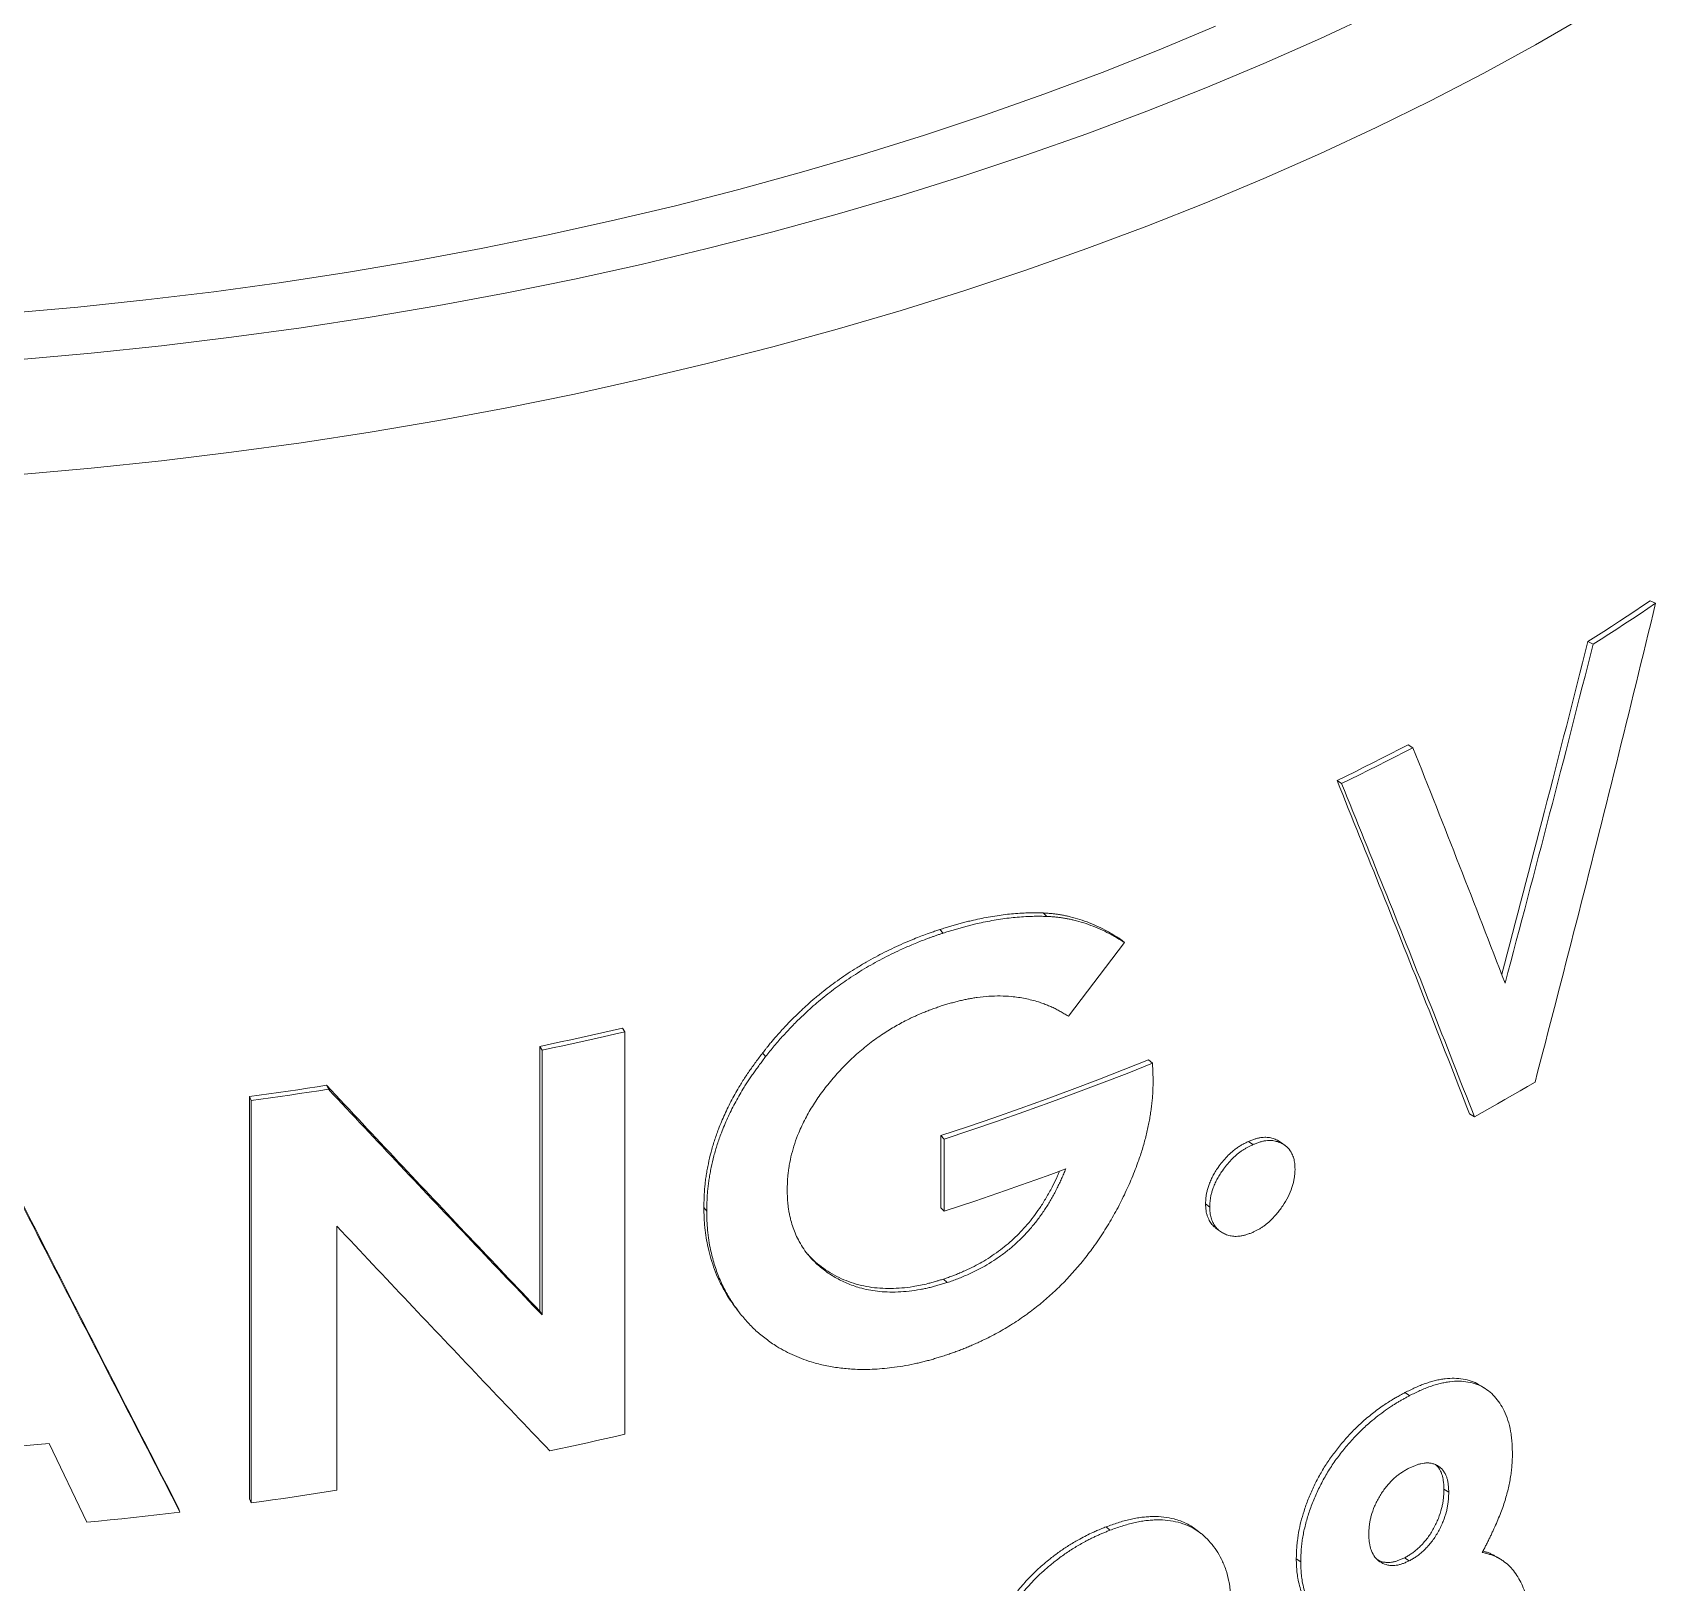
# Model space of a CAD drawing. Header units: millimetres. Extents: x 26816 to 90584, y 11074 to 56542.
# Drawn here: x 41935 to 42857, y 48011 to 48892 of the extents above; entities that cross this region are included whole.
import ezdxf

# ---------------------------------------------------------------- set-up
doc = ezdxf.new("R2010")
doc.units = ezdxf.units.MM
doc.layers.add('MAU_CAM', color=30, linetype='Continuous')
doc.layers.add('MAU_XANH_LUC', color=102, linetype='Continuous')

msp = doc.modelspace()

# ---------------------------------------------------------------- linework, layer by layer
at = {"layer": 'MAU_CAM', "linetype": 'Continuous', "lineweight": 0, "flags": 128}
for points in [[(41928.32, 48706.22), (41968.47, 48709.83), (42008.45, 48714.05), (42048.22, 48718.88), (42087.76, 48724.3), (42127.03, 48730.33), (42166.02, 48736.94), (42204.69, 48744.15), (42243.02, 48751.94), (42280.99, 48760.31), (42318.56, 48769.25), (42355.71, 48778.76), (42392.41, 48788.83), (42428.64, 48799.46), (42464.38, 48810.63), (42499.59, 48822.34), (42534.26, 48834.57), (42568.37, 48847.33), (42601.87, 48860.61), (42634.77, 48874.38), (42667.02, 48888.66), (42698.61, 48903.41)], [(41928.32, 48640.9), (41968.47, 48644.51), (42008.45, 48648.73), (42048.22, 48653.55), (42087.76, 48658.98), (42127.03, 48665), (42166.02, 48671.62), (42204.69, 48678.83), (42243.02, 48686.62), (42280.99, 48694.99), (42318.56, 48703.93), (42355.71, 48713.44), (42392.41, 48723.51), (42428.64, 48734.13), (42464.38, 48745.3), (42499.59, 48757.01), (42534.26, 48769.25), (42568.37, 48782.01), (42601.87, 48795.28), (42634.77, 48809.06), (42667.02, 48823.33), (42698.61, 48838.09), (42729.52, 48853.32), (42759.73, 48869.01), (42789.21, 48885.16), (42817.94, 48901.75)], [(41921.84, 48732.51), (41960.8, 48736.02), (41999.58, 48740.11), (42038.17, 48744.79), (42076.53, 48750.05), (42114.64, 48755.9), (42152.47, 48762.32), (42189.99, 48769.31), (42227.18, 48776.87), (42264.01, 48784.99), (42300.46, 48793.67), (42336.51, 48802.89), (42372.12, 48812.67), (42407.27, 48822.97), (42441.95, 48833.81), (42476.11, 48845.17), (42509.75, 48857.05), (42542.84, 48869.43), (42575.35, 48882.3), (42607.26, 48895.67)]]:
    msp.add_lwpolyline(points, dxfattribs=at)
at = {"layer": 'MAU_XANH_LUC', "linetype": 'Continuous', "lineweight": 0}
for p, q in [((42857.37, 48567.69), (42854.32, 48569.19)), ((42821.91, 48544.45), (42818.95, 48546.01)), ((42719.52, 48485.65), (42716.84, 48487.36)), ((42678.95, 48465.23), (42676.38, 48467)), ((42511.47, 48389.77), (42509.34, 48391.72)), ((42452.66, 48380.3), (42450.69, 48382.31)), ((42555.53, 48374.97), (42523.71, 48333.12)), ((42555.53, 48374.97), (42553.29, 48376.88)), ((42271.77, 48324.13), (42270.28, 48326.27)), ((42271.77, 48324.13), (42271.77, 48095.5)), ((42223.34, 48165.45), (42223.34, 48315.91)), ((42224.71, 48313.74), (42223.34, 48315.91)), ((42224.71, 48163.28), (42224.71, 48313.74)), ((42351.71, 48310.13), (42350.01, 48312.22)), ((42571.56, 48306.32), (42569.27, 48308.21)), ((42571.56, 48306.32), (42571.89, 48296.69)), ((42103.29, 48291.56), (42102.25, 48293.79)), ((42058.38, 48058.72), (42058.38, 48287.35)), ((42059.31, 48285.11), (42058.38, 48287.35)), ((42059.31, 48056.48), (42059.31, 48285.11)), ((42754.48, 48275.84), (42751.7, 48277.51)), ((42451.23, 48224.2), (42451.23, 48265.24)), ((42453.2, 48263.23), (42451.23, 48265.24)), ((42453.2, 48222.19), (42453.2, 48263.23)), ((42628.48, 48260.06), (42626.04, 48261.89)), ((42604.05, 48224.6), (42601.67, 48226.46)), ((42318.2, 48222.26), (42316.58, 48224.37)), ((42453.2, 48222.19), (42451.23, 48224.2)), ((42108.12, 48213.68), (42108.12, 48063.69)), ((42454.77, 48181.67), (42452.79, 48183.68)), ((42224.71, 48163.28), (42223.34, 48165.45)), ((42717.65, 48117.46), (42714.97, 48119.18)), ((41966.05, 48045.44), (41944.52, 48090.28)), ((42737.15, 48064.26), (42739.89, 48062.57)), ((42018.92, 48051.26), (42018.1, 48053.52)), ((42059.31, 48056.48), (42058.38, 48058.72)), ((42547.33, 48040.93), (42545.11, 48042.85)), ((42655.74, 48022.91), (42653.23, 48024.7)), ((42714.77, 48025.27), (42717.44, 48023.55))]:
    msp.add_line(p, q, dxfattribs=at)
at = {"layer": 'MAU_XANH_LUC', "linetype": 'Continuous', "lineweight": 0, "flags": 128}
for points in [[(42854.32, 48569.19), (42849.98, 48566.25), (42845.61, 48563.32), (42841.23, 48560.41), (42836.82, 48557.51), (42832.38, 48554.61), (42827.93, 48551.73), (42823.45, 48548.87), (42818.95, 48546.01)], [(42857.37, 48567.69), (42853.02, 48564.75), (42848.64, 48561.81), (42844.24, 48558.89), (42839.82, 48555.98), (42835.37, 48553.08), (42830.91, 48550.19), (42826.42, 48547.32), (42821.91, 48544.45)], [(42716.84, 48487.36), (42711.85, 48484.77), (42706.85, 48482.19), (42701.82, 48479.63), (42696.77, 48477.08), (42691.7, 48474.54), (42686.61, 48472.01), (42681.51, 48469.5), (42676.38, 48467)], [(42719.52, 48485.65), (42714.52, 48483.05), (42709.5, 48480.47), (42704.46, 48477.9), (42699.4, 48475.34), (42694.32, 48472.79), (42689.21, 48470.26), (42684.09, 48467.74), (42678.95, 48465.23)], [(42270.28, 48326.27), (42264.44, 48324.93), (42258.6, 48323.6), (42252.75, 48322.28), (42246.88, 48320.98), (42241.01, 48319.69), (42235.13, 48318.41), (42229.24, 48317.15), (42223.34, 48315.91)], [(42271.77, 48324.13), (42265.92, 48322.78), (42260.06, 48321.45), (42254.19, 48320.13), (42248.31, 48318.82), (42242.43, 48317.53), (42236.53, 48316.25), (42230.62, 48314.99), (42224.71, 48313.74)], [(42569.27, 48308.21), (42554.9, 48302.5), (42540.42, 48296.88), (42525.82, 48291.36), (42511.12, 48285.93), (42496.3, 48280.61), (42481.38, 48275.39), (42466.36, 48270.26), (42451.23, 48265.24)], [(42571.56, 48306.32), (42557.15, 48300.59), (42542.63, 48294.95), (42528, 48289.42), (42513.25, 48283.98), (42498.4, 48278.64), (42483.44, 48273.4), (42468.37, 48268.27), (42453.2, 48263.23)], [(42102.25, 48293.79), (42096.78, 48292.95), (42091.31, 48292.11), (42085.84, 48291.29), (42080.36, 48290.48), (42074.87, 48289.68), (42069.38, 48288.89), (42063.88, 48288.12), (42058.38, 48287.35)], [(42103.29, 48291.56), (42097.81, 48290.71), (42092.33, 48289.88), (42086.84, 48289.05), (42081.34, 48288.24), (42075.84, 48287.44), (42070.34, 48286.65), (42064.83, 48285.87), (42059.31, 48285.11)], [(42788.89, 48295.6), (42784.65, 48293.1), (42780.39, 48290.6), (42776.11, 48288.12), (42771.82, 48285.64), (42767.51, 48283.18), (42763.18, 48280.72), (42758.84, 48278.28), (42754.48, 48275.84)], [(42646.79, 48259.68), (42645.53, 48260.59), (42644.28, 48261.5)], [(42522.2, 48246.23), (42513.7, 48243.11), (42505.16, 48240.02), (42496.59, 48236.96), (42487.98, 48233.94), (42479.34, 48230.96), (42470.66, 48228), (42461.95, 48225.08), (42453.2, 48222.19)], [(42607.33, 48212.86), (42608.51, 48211.94), (42609.69, 48211.02)], [(42335.73, 48166), (42336.52, 48165.01), (42337.31, 48164.01)], [(42759.85, 48121.95), (42758.43, 48122.8), (42757.01, 48123.64)], [(41944.52, 48090.28), (41929.41, 48088.96), (41914.27, 48087.72), (41899.11, 48086.57), (41883.93, 48085.5), (41868.73, 48084.53), (41853.52, 48083.65), (41838.29, 48082.85), (41823.05, 48082.15)], [(42271.77, 48095.5), (42266.46, 48094.27), (42261.15, 48093.06), (42255.82, 48091.86), (42250.49, 48090.67), (42245.15, 48089.49), (42239.81, 48088.33), (42234.45, 48087.17), (42229.09, 48086.03)], [(42108.12, 48063.69), (42102.04, 48062.74), (42095.96, 48061.8), (42089.87, 48060.87), (42083.77, 48059.96), (42077.66, 48059.07), (42071.55, 48058.19), (42065.43, 48057.33), (42059.31, 48056.48)], [(42018.92, 48051.26), (42012.33, 48050.47), (42005.74, 48049.7), (41999.14, 48048.95), (41992.53, 48048.21), (41985.92, 48047.49), (41979.3, 48046.79), (41972.68, 48046.1), (41966.05, 48045.44)], [(42599.09, 48039.14), (42597.89, 48040.09), (42596.68, 48041.05)], [(42768.81, 48024.76), (42767.38, 48025.6), (42765.95, 48026.44)]]:
    msp.add_lwpolyline(points, dxfattribs=at)
at = {"layer": 'MAU_XANH_LUC', "linetype": 'Continuous', "lineweight": 0}
for points in [[(42857.37, 48567.69), (42849.99, 48537.34), (42835.22, 48476.64), (42812.39, 48385.94), (42796.72, 48325.71), (42788.89, 48295.6)], [(42771.88, 48351.9), (42780.37, 48383.91), (42797.36, 48447.92), (42813.73, 48512.27), (42821.91, 48544.45)], [(42719.52, 48485.65), (42728.4, 48463.27), (42746.15, 48418.5), (42763.3, 48374.1), (42771.88, 48351.9)], [(42751.7, 48277.51), (42743.54, 48298.43), (42727.21, 48340.28), (42702.09, 48403.44), (42684.95, 48445.82), (42676.38, 48467)], [(42754.48, 48275.84), (42746.29, 48296.76), (42729.92, 48338.58), (42704.74, 48401.71), (42687.55, 48444.06), (42678.95, 48465.23)], [(42102.25, 48293.79), (42115.84, 48279.27), (42143.03, 48250.22), (42183.42, 48207.45), (42210.03, 48179.45), (42223.34, 48165.45)], [(42103.29, 48291.56), (42116.92, 48277.05), (42144.19, 48248.01), (42184.68, 48205.25), (42211.36, 48177.27), (42224.71, 48163.28)], [(41906.65, 48271.19), (41919.1, 48246.79), (41943.98, 48197.98), (41981.15, 48125.43), (42005.78, 48077.49), (42018.1, 48053.52)], [(41907.18, 48268.9), (41919.65, 48244.5), (41944.61, 48195.7), (41981.87, 48123.16), (42006.57, 48075.22), (42018.92, 48051.26)], [(42229.09, 48086.03), (42215.8, 48099.95), (42189.21, 48127.8), (42148.87, 48170.34), (42121.71, 48199.24), (42108.12, 48213.68)]]:
    msp.add_open_spline(points, degree=3, dxfattribs=at)
for points, knots in [([(42769.94, 48356.9), (42778.12, 48387.77), (42794.76, 48450.64), (42810.8, 48513.84), (42818.95, 48546.01)], [0, 0, 0, 0, 0.491107, 1, 1, 1, 1]), ([(42450.69, 48382.31), (42451.69, 48382.62), (42453.54, 48383.2), (42456.26, 48384.04), (42458.86, 48384.81), (42461.52, 48385.56), (42464.25, 48386.29), (42467.03, 48386.98), (42470.47, 48387.81), (42474.61, 48388.71), (42479.49, 48389.61), (42484.33, 48390.37), (42489.11, 48390.99), (42493.86, 48391.41), (42497.66, 48391.64), (42500.46, 48391.75), (42502.19, 48391.79), (42503.95, 48391.8), (42505.64, 48391.79), (42507.46, 48391.76), (42508.65, 48391.74), (42509.34, 48391.72)], [0, 0, 0, 0, 0.049026, 0.091302, 0.133957, 0.177626, 0.222943, 0.269799, 0.315546, 0.394844, 0.476923, 0.562129, 0.641037, 0.722743, 0.808932, 0.840772, 0.871252, 0.901473, 0.935246, 0.962518, 1, 1, 1, 1]), ([(42509.34, 48391.72), (42510.11, 48391.68), (42511.65, 48391.59), (42513.9, 48391.43), (42516.04, 48391.2), (42518.17, 48390.89), (42520.35, 48390.51), (42522.57, 48390.07), (42525.93, 48389.32), (42530.34, 48388.1), (42535.71, 48386.14), (42540.89, 48383.9), (42544.66, 48382), (42547.11, 48380.64), (42548.35, 48379.92), (42549.59, 48379.18), (42550.76, 48378.46), (42552, 48377.69), (42552.81, 48377.18), (42553.29, 48376.88)], [0, 0, 0, 0, 0.045648, 0.091038, 0.133293, 0.175271, 0.221364, 0.26949, 0.314936, 0.436071, 0.558403, 0.683749, 0.80587, 0.838223, 0.870859, 0.901463, 0.935243, 0.962516, 1, 1, 1, 1]), ([(42452.66, 48380.3), (42453.59, 48380.59), (42455.45, 48381.18), (42458.17, 48382.02), (42460.85, 48382.81), (42463.52, 48383.56), (42466.26, 48384.29), (42469.04, 48384.99), (42472.5, 48385.82), (42476.64, 48386.72), (42481.54, 48387.63), (42486.4, 48388.4), (42491.22, 48389.02), (42495.93, 48389.44), (42499.7, 48389.67), (42502.49, 48389.78), (42504.27, 48389.83), (42506.06, 48389.84), (42507.86, 48389.83), (42509.68, 48389.8), (42510.87, 48389.78), (42511.47, 48389.77)], [0, 0, 0, 0, 0.045655, 0.091318, 0.133976, 0.177653, 0.222974, 0.269834, 0.315589, 0.39489, 0.476974, 0.562185, 0.641783, 0.723661, 0.806682, 0.839255, 0.871097, 0.901503, 0.935261, 0.96763, 1, 1, 1, 1]), ([(42511.47, 48389.77), (42512.24, 48389.73), (42513.77, 48389.64), (42516.03, 48389.48), (42518.23, 48389.25), (42520.41, 48388.93), (42522.59, 48388.55), (42524.74, 48388.12), (42528.08, 48387.39), (42532.5, 48386.17), (42537.91, 48384.21), (42543.11, 48381.98), (42546.89, 48380.08), (42549.34, 48378.72), (42550.58, 48378), (42551.83, 48377.26), (42553, 48376.55), (42554.24, 48375.78), (42555.06, 48375.27), (42555.53, 48374.97)], [0, 0, 0, 0, 0.045675, 0.089887, 0.133888, 0.178353, 0.223577, 0.269283, 0.313737, 0.436205, 0.558534, 0.683862, 0.805951, 0.838293, 0.870913, 0.901513, 0.935272, 0.962541, 1, 1, 1, 1]), ([(42350.01, 48312.22), (42350.53, 48312.88), (42351.4, 48313.97), (42352.57, 48315.44), (42353.49, 48316.59), (42354.35, 48317.63), (42355.17, 48318.62), (42355.98, 48319.58), (42357.32, 48321.15), (42359.26, 48323.35), (42362.4, 48326.8), (42366.26, 48330.86), (42370.77, 48335.26), (42375.23, 48339.4), (42379.75, 48343.32), (42384.32, 48347.07), (42388.96, 48350.69), (42393.7, 48354.11), (42398.54, 48357.42), (42403.62, 48360.65), (42408.79, 48363.73), (42414.03, 48366.69), (42419.35, 48369.44), (42424.7, 48372.04), (42430.27, 48374.57), (42435.31, 48376.68), (42439.76, 48378.46), (42442.64, 48379.54), (42444.58, 48380.24), (42445.77, 48380.65), (42447.08, 48381.1), (42448.73, 48381.66), (42449.96, 48382.07), (42450.69, 48382.31)], [0, 0, 0, 0, 0.020161, 0.033346, 0.044868, 0.055537, 0.06567, 0.075458, 0.085548, 0.1147, 0.145243, 0.196126, 0.247045, 0.293786, 0.339277, 0.387687, 0.432872, 0.477944, 0.525566, 0.571807, 0.621228, 0.669419, 0.716634, 0.766642, 0.814879, 0.867221, 0.902864, 0.934784, 0.944902, 0.955398, 0.966896, 0.980196, 1, 1, 1, 1]), ([(42351.71, 48310.13), (42352.53, 48311.16), (42354.15, 48313.2), (42356.63, 48316.25), (42359.19, 48319.24), (42361.85, 48322.22), (42364.54, 48325.14), (42367.27, 48327.99), (42370.05, 48330.78), (42374.5, 48335.06), (42380.8, 48340.71), (42389.07, 48347.43), (42398.05, 48353.9), (42407.65, 48360.01), (42417.81, 48365.76), (42425.84, 48369.67), (42431.53, 48372.23), (42434.95, 48373.7), (42438.39, 48375.11), (42441.34, 48376.29), (42443.7, 48377.19), (42445.46, 48377.84), (42447.24, 48378.47), (42449.03, 48379.09), (42450.86, 48379.7), (42452.06, 48380.1), (42452.66, 48380.3)], [0, 0, 0, 0, 0.031226, 0.062452, 0.093681, 0.124913, 0.157122, 0.187381, 0.218073, 0.249859, 0.332449, 0.416655, 0.499803, 0.593122, 0.686498, 0.779902, 0.810693, 0.840032, 0.872081, 0.90332, 0.919572, 0.935496, 0.950704, 0.967602, 0.983801, 1, 1, 1, 1]), ([(42451.44, 48338.87), (42450.53, 48338.55), (42448.72, 48337.91), (42446.04, 48336.95), (42443.39, 48335.96), (42440.75, 48334.91), (42438.1, 48333.77), (42435.43, 48332.56), (42431.23, 48330.53), (42425.54, 48327.49), (42418.15, 48322.95), (42410.72, 48317.63), (42403.33, 48311.52), (42396.41, 48304.89), (42389.98, 48297.85), (42384.06, 48290.48), (42378.77, 48282.8), (42374.17, 48274.88), (42370.67, 48267.48), (42368.16, 48260.71), (42366.4, 48254.59), (42365.37, 48249.81), (42364.82, 48246.41), (42364.54, 48244.41), (42364.33, 48242.42), (42364.18, 48240.44), (42364.08, 48238.45), (42364, 48236.47), (42363.97, 48235.15), (42363.95, 48234.49)], [0, 0, 0, 0, 0.020381, 0.040764, 0.06035, 0.080012, 0.100013, 0.120139, 0.140245, 0.195415, 0.250332, 0.312875, 0.375406, 0.437923, 0.500427, 0.562917, 0.625387, 0.687841, 0.750274, 0.796685, 0.843129, 0.89062, 0.906497, 0.922028, 0.937226, 0.952895, 0.968593, 0.984293, 1, 1, 1, 1]), ([(42523.71, 48333.12), (42522.94, 48333.58), (42521.42, 48334.49), (42519.12, 48335.82), (42516.8, 48337.08), (42514.4, 48338.25), (42511.91, 48339.32), (42509.35, 48340.29), (42505.2, 48341.69), (42499.29, 48343.22), (42492.01, 48344.29), (42485.07, 48344.64), (42478.6, 48344.46), (42473.33, 48343.92), (42469.4, 48343.33), (42466.86, 48342.88), (42464.31, 48342.36), (42461.76, 48341.77), (42459.2, 48341.11), (42456.62, 48340.39), (42454.03, 48339.64), (42452.3, 48339.12), (42451.44, 48338.87)], [0, 0, 0, 0, 0.040673, 0.080461, 0.120124, 0.159735, 0.199852, 0.239784, 0.280244, 0.390032, 0.499795, 0.58312, 0.666538, 0.749842, 0.781453, 0.812819, 0.843964, 0.874916, 0.906186, 0.937457, 0.968729, 1, 1, 1, 1]), ([(42316.58, 48224.37), (42316.61, 48225.4), (42316.66, 48227.45), (42316.76, 48230.55), (42316.92, 48233.59), (42317.17, 48236.6), (42317.51, 48239.62), (42317.95, 48242.75), (42318.5, 48245.95), (42319.35, 48250.3), (42320.62, 48255.74), (42322.55, 48262.32), (42325.08, 48269.49), (42328.35, 48277.27), (42332.43, 48285.56), (42336.04, 48291.94), (42338.82, 48296.43), (42340.55, 48299.11), (42342.32, 48301.71), (42344.17, 48304.34), (42346.08, 48306.96), (42348.06, 48309.62), (42349.36, 48311.35), (42350.01, 48312.22)], [0, 0, 0, 0, 0.035369, 0.070741, 0.106521, 0.139334, 0.17346, 0.208595, 0.244766, 0.280906, 0.354033, 0.426452, 0.500013, 0.593027, 0.687002, 0.780327, 0.811872, 0.843184, 0.874285, 0.903959, 0.937097, 0.968548, 1, 1, 1, 1]), ([(42318.2, 48222.26), (42318.22, 48223.29), (42318.27, 48225.33), (42318.38, 48228.39), (42318.54, 48231.44), (42318.78, 48234.51), (42319.14, 48237.59), (42319.58, 48240.71), (42320.13, 48243.87), (42320.97, 48248.19), (42322.24, 48253.63), (42324.18, 48260.21), (42326.72, 48267.39), (42330, 48275.17), (42334.09, 48283.46), (42337.64, 48289.72), (42340.28, 48293.99), (42341.8, 48296.34), (42343.35, 48298.66), (42344.94, 48300.96), (42346.58, 48303.24), (42348.25, 48305.51), (42349.96, 48307.81), (42351.12, 48309.34), (42351.71, 48310.13)], [0, 0, 0, 0, 0.035355, 0.070356, 0.105307, 0.139687, 0.174705, 0.209524, 0.244789, 0.280797, 0.353902, 0.426305, 0.499853, 0.592867, 0.686854, 0.780204, 0.807831, 0.835278, 0.862559, 0.889542, 0.916953, 0.94432, 0.971377, 1, 1, 1, 1]), ([(42571.89, 48296.69), (42571.87, 48295.63), (42571.83, 48293.52), (42571.74, 48290.35), (42571.54, 48287.16), (42571.24, 48283.93), (42570.84, 48280.66), (42570.36, 48277.36), (42569.79, 48274.05), (42568.89, 48269.48), (42567.55, 48263.69), (42565.57, 48256.62), (42562.86, 48248.69), (42559.39, 48239.91), (42555.05, 48230.32), (42550.09, 48220.87), (42544.63, 48211.56), (42538.89, 48203), (42533.03, 48195.22), (42527.16, 48188.2), (42520.93, 48181.51), (42514.36, 48175.15), (42507.46, 48169.22), (42500.01, 48163.5), (42492.01, 48158.07), (42483.51, 48153.04), (42476.86, 48149.66), (42472.19, 48147.49), (42469.55, 48146.31), (42466.94, 48145.19), (42464.37, 48144.14), (42461.79, 48143.14), (42459.21, 48142.19), (42456.57, 48141.27), (42454.8, 48140.66), (42453.89, 48140.35)], [0, 0, 0, 0, 0.017663, 0.035098, 0.05239, 0.069782, 0.087278, 0.104822, 0.12234, 0.13976, 0.176666, 0.213067, 0.249723, 0.29972, 0.349565, 0.399557, 0.449642, 0.499576, 0.541482, 0.582921, 0.624599, 0.666225, 0.70792, 0.749686, 0.796325, 0.843081, 0.889453, 0.903494, 0.917763, 0.931415, 0.945009, 0.958453, 0.97214, 0.985678, 1, 1, 1, 1]), ([(42626.04, 48261.89), (42626.68, 48262.14), (42627.97, 48262.64), (42629.86, 48263.3), (42631.72, 48263.82), (42633.53, 48264.15), (42635.68, 48264.31), (42638.11, 48264.12), (42640.69, 48263.43), (42642.77, 48262.55), (42643.85, 48261.74), (42644.24, 48261.45)], [0, 0, 0, 0, 0.092733, 0.185462, 0.273792, 0.365029, 0.456065, 0.605075, 0.759822, 0.911926, 1, 1, 1, 1]), ([(42601.67, 48226.46), (42601.71, 48227.14), (42601.77, 48228.49), (42601.94, 48230.5), (42602.26, 48232.54), (42602.77, 48234.62), (42603.5, 48236.95), (42604.47, 48239.46), (42605.7, 48242.06), (42607.16, 48244.62), (42608.99, 48247.4), (42611.22, 48250.36), (42613.86, 48253.36), (42616.33, 48255.71), (42618.52, 48257.47), (42620.34, 48258.76), (42622.21, 48259.91), (42624.11, 48260.92), (42625.4, 48261.57), (42626.04, 48261.89)], [0, 0, 0, 0, 0.0508508, 0.1017064, 0.1489389, 0.1982985, 0.25004, 0.3137749, 0.3750335, 0.4357694, 0.5000319, 0.5838649, 0.66772, 0.7499593, 0.7999011, 0.8499329, 0.8982806, 0.9491217, 1, 1, 1, 1]), ([(42604.05, 48224.6), (42604.08, 48225.28), (42604.14, 48226.61), (42604.31, 48228.62), (42604.63, 48230.66), (42605.15, 48232.76), (42605.88, 48235.1), (42606.85, 48237.6), (42608.08, 48240.21), (42609.54, 48242.77), (42611.38, 48245.55), (42613.62, 48248.52), (42616.27, 48251.51), (42618.65, 48253.78), (42620.63, 48255.39), (42622.17, 48256.51), (42623.73, 48257.53), (42625.29, 48258.43), (42626.88, 48259.26), (42627.94, 48259.79), (42628.48, 48260.06)], [0, 0, 0, 0, 0.050786, 0.10013, 0.148746, 0.19805, 0.249733, 0.313418, 0.374632, 0.435352, 0.4996, 0.583452, 0.667346, 0.749644, 0.791286, 0.833066, 0.874801, 0.916056, 0.95748, 1, 1, 1, 1]), ([(42628.48, 48260.06), (42629.13, 48260.31), (42630.4, 48260.8), (42632.29, 48261.47), (42634.16, 48261.99), (42635.99, 48262.33), (42638.15, 48262.5), (42640.58, 48262.3), (42643.18, 48261.63), (42645.95, 48260.37), (42648.68, 48258.31), (42650.44, 48255.75), (42651.36, 48253.63), (42651.81, 48252.27), (42652.14, 48250.84), (42652.34, 48249.33), (42652.46, 48247.76), (42652.51, 48246.69), (42652.53, 48246.15)], [0, 0, 0, 0, 0.05093, 0.10042, 0.150355, 0.200446, 0.250415, 0.332207, 0.41711, 0.500534, 0.625401, 0.750174, 0.792056, 0.833723, 0.875092, 0.91625, 0.957579, 1, 1, 1, 1]), ([(42452.79, 48183.68), (42453.48, 48183.91), (42454.63, 48184.3), (42456.18, 48184.84), (42457.41, 48185.28), (42458.55, 48185.7), (42459.65, 48186.13), (42461.3, 48186.8), (42463.55, 48187.77), (42467.1, 48189.39), (42471.17, 48191.4), (42475.88, 48193.99), (42480.49, 48196.95), (42485.1, 48200.21), (42489.49, 48203.71), (42493.61, 48207.45), (42497.55, 48211.43), (42501.29, 48215.73), (42504.82, 48220.22), (42508.3, 48225.18), (42511.66, 48230.69), (42514.81, 48236.49), (42516.84, 48240.72), (42517.93, 48243.17), (42518.32, 48244.07), (42518.58, 48244.68), (42518.7, 48244.98)], [0, 0, 0, 0, 0.025006, 0.041389, 0.055869, 0.069331, 0.082508, 0.095673, 0.12916, 0.164394, 0.225297, 0.278502, 0.339596, 0.401159, 0.458463, 0.5167, 0.575564, 0.633672, 0.695054, 0.754743, 0.824856, 0.901154, 0.967453, 0.978173, 0.989358, 1, 1, 1, 1]), ([(42454.77, 48181.67), (42455.81, 48182.02), (42457.87, 48182.72), (42460.95, 48183.84), (42464.02, 48185.09), (42467.08, 48186.46), (42470.18, 48187.92), (42473.22, 48189.44), (42476.97, 48191.47), (42481.35, 48194.17), (42486.38, 48197.64), (42491.25, 48201.44), (42495.86, 48205.62), (42500.22, 48210.07), (42504.27, 48214.82), (42508.04, 48219.74), (42510.88, 48223.97), (42512.99, 48227.45), (42514.51, 48230.09), (42515.98, 48232.76), (42517.36, 48235.44), (42518.67, 48238.12), (42519.91, 48240.81), (42521.07, 48243.52), (42521.82, 48245.32), (42522.2, 48246.23)], [0, 0, 0, 0, 0.036177, 0.071352, 0.106886, 0.142964, 0.178813, 0.215969, 0.250246, 0.312781, 0.375316, 0.437834, 0.500338, 0.562829, 0.625309, 0.687777, 0.750229, 0.780455, 0.812684, 0.844045, 0.875131, 0.906444, 0.937568, 0.968784, 1, 1, 1, 1]), ([(42652.53, 48246.15), (42652.5, 48245.47), (42652.44, 48244.13), (42652.28, 48242.11), (42651.96, 48240.06), (42651.47, 48237.94), (42650.48, 48234.71), (42648.68, 48230.38), (42645.62, 48225.22), (42642, 48220.38), (42638.76, 48217.04), (42636.3, 48214.96), (42634.78, 48213.81), (42633.23, 48212.77), (42631.67, 48211.86), (42630.09, 48211.03), (42629.02, 48210.5), (42628.48, 48210.23)], [0, 0, 0, 0, 0.050812, 0.100181, 0.149024, 0.19845, 0.249862, 0.374669, 0.499566, 0.624539, 0.749517, 0.791325, 0.833127, 0.874738, 0.916011, 0.957456, 1, 1, 1, 1]), ([(42363.95, 48234.49), (42363.97, 48233.62), (42364.02, 48231.9), (42364.12, 48229.34), (42364.29, 48226.84), (42364.57, 48224.36), (42364.96, 48221.92), (42365.45, 48219.47), (42366.18, 48216.41), (42367.25, 48212.83), (42368.85, 48208.79), (42370.86, 48204.76), (42373.26, 48200.75), (42376.19, 48196.89), (42380.05, 48192.79), (42384.99, 48188.56), (42391.14, 48184.53), (42397.79, 48181.15), (42404.22, 48178.94), (42410.06, 48177.49), (42415.3, 48176.69), (42420.92, 48176.29), (42426.9, 48176.26), (42433.21, 48176.74), (42438.31, 48177.49), (42442.15, 48178.24), (42444.64, 48178.8), (42447.13, 48179.43), (42449.64, 48180.13), (42452.2, 48180.89), (42453.91, 48181.41), (42454.77, 48181.67)], [0, 0, 0, 0, 0.020326, 0.040209, 0.060028, 0.079701, 0.099726, 0.119727, 0.140463, 0.176943, 0.212305, 0.249719, 0.291502, 0.332277, 0.374626, 0.437093, 0.49958, 0.562077, 0.62459, 0.666406, 0.707286, 0.749685, 0.796681, 0.842763, 0.890096, 0.908541, 0.926751, 0.944281, 0.962778, 0.981388, 1, 1, 1, 1]), ([(42607.36, 48212.9), (42607.12, 48213.07), (42606.18, 48213.7), (42604.83, 48215.27), (42603.6, 48217.29), (42602.78, 48219.22), (42602.26, 48220.88), (42601.94, 48222.64), (42601.77, 48224.51), (42601.71, 48225.81), (42601.67, 48226.46)], [0, 0, 0, 0, 0.06263, 0.244055, 0.435148, 0.552616, 0.663932, 0.770189, 0.885072, 1, 1, 1, 1]), ([(42335.76, 48166.04), (42335.19, 48166.75), (42333.44, 48168.91), (42330.82, 48172.8), (42327.78, 48177.85), (42325.02, 48183.25), (42322.58, 48189.11), (42320.58, 48195.21), (42318.98, 48201.27), (42317.85, 48207.13), (42317.25, 48211.75), (42316.94, 48215.41), (42316.82, 48217.48), (42316.75, 48219.03), (42316.71, 48220.03), (42316.67, 48221.17), (42316.63, 48222.63), (42316.6, 48223.72), (42316.58, 48224.37)], [0, 0, 0, 0, 0.045435, 0.138167, 0.232373, 0.336494, 0.436091, 0.541873, 0.645932, 0.73503, 0.823561, 0.862938, 0.904423, 0.918576, 0.933719, 0.950161, 0.970461, 1, 1, 1, 1]), ([(42453.89, 48140.35), (42452.94, 48140.05), (42451.11, 48139.47), (42448.38, 48138.64), (42445.73, 48137.86), (42443.04, 48137.12), (42440.36, 48136.44), (42436.42, 48135.53), (42431.27, 48134.49), (42423.23, 48133.23), (42413.63, 48132.31), (42403.46, 48132.22), (42394.46, 48133), (42386.52, 48134.25), (42379.5, 48135.97), (42373.35, 48137.96), (42368.02, 48140.11), (42362.9, 48142.59), (42357.44, 48145.65), (42351.87, 48149.57), (42346.12, 48154.23), (42341.01, 48159.51), (42336.29, 48165.14), (42332.09, 48171.19), (42328.24, 48177.85), (42324.84, 48185.16), (42322.13, 48193.18), (42320.27, 48200.55), (42319.14, 48207.18), (42318.67, 48211.63), (42318.46, 48214.8), (42318.37, 48216.63), (42318.3, 48218.42), (42318.25, 48220.3), (42318.22, 48221.56), (42318.2, 48222.26)], [0, 0, 0, 0, 0.0138, 0.026554, 0.039507, 0.052306, 0.065377, 0.078357, 0.109393, 0.140144, 0.195439, 0.250305, 0.291973, 0.333866, 0.375399, 0.406665, 0.437927, 0.469186, 0.500439, 0.542002, 0.583707, 0.625398, 0.667027, 0.7086, 0.750303, 0.796918, 0.843529, 0.890197, 0.920864, 0.951652, 0.961111, 0.970783, 0.980346, 0.989104, 1, 1, 1, 1]), ([(42628.48, 48210.23), (42627.83, 48209.97), (42626.56, 48209.48), (42624.65, 48208.81), (42622.78, 48208.31), (42620.93, 48208.02), (42618.72, 48207.89), (42616.24, 48208.08), (42613.59, 48208.79), (42611.18, 48209.95), (42609.02, 48211.45), (42607.2, 48213.39), (42606.03, 48215.36), (42605.26, 48217.11), (42604.8, 48218.48), (42604.46, 48219.91), (42604.25, 48221.41), (42604.13, 48222.99), (42604.08, 48224.06), (42604.05, 48224.6)], [0, 0, 0, 0, 0.050922, 0.100398, 0.150005, 0.200181, 0.250358, 0.33371, 0.415923, 0.500418, 0.585429, 0.665705, 0.750226, 0.793725, 0.835284, 0.875119, 0.916267, 0.957587, 1, 1, 1, 1]), ([(42375.63, 48197.76), (42376.74, 48196.58), (42379.14, 48194.03), (42383.38, 48190.57), (42388.23, 48187.3), (42393.37, 48184.46), (42398.86, 48182.15), (42404.55, 48180.38), (42410.5, 48179.09), (42416.61, 48178.44), (42422.8, 48178.25), (42429.08, 48178.54), (42436.1, 48179.41), (42441.45, 48180.49), (42445.05, 48181.42), (42446.23, 48181.74), (42447.5, 48182.1), (42448.92, 48182.51), (42450.7, 48183.04), (42452.02, 48183.44), (42452.79, 48183.68)], [0, 0, 0, 0, 0.064111, 0.139125, 0.21605, 0.293493, 0.366964, 0.443603, 0.516875, 0.590905, 0.663619, 0.734257, 0.806574, 0.901107, 0.913488, 0.926708, 0.940769, 0.955833, 0.974162, 1, 1, 1, 1]), ([(42714.97, 48119.18), (42715.95, 48119.66), (42717.91, 48120.61), (42720.83, 48122), (42723.73, 48123.26), (42726.61, 48124.35), (42729.46, 48125.27), (42732.29, 48126.04), (42735.07, 48126.64), (42738.7, 48127.2), (42743.07, 48127.42), (42748.07, 48126.98), (42752.67, 48125.74), (42755.66, 48124.59), (42756.95, 48123.66), (42757, 48123.62)], [0, 0, 0, 0, 0.062278, 0.124555, 0.186757, 0.248843, 0.310624, 0.373213, 0.436165, 0.497467, 0.621842, 0.746145, 0.871645, 0.994782, 1, 1, 1, 1]), ([(42717.65, 48117.46), (42718.63, 48117.94), (42720.59, 48118.9), (42723.52, 48120.29), (42726.43, 48121.56), (42729.31, 48122.65), (42732.17, 48123.58), (42735.01, 48124.34), (42737.8, 48124.95), (42741.44, 48125.52), (42745.83, 48125.74), (42750.82, 48125.3), (42755.48, 48124.14), (42759.72, 48122.21), (42763.48, 48119.49), (42766.77, 48116.12), (42769.59, 48112.15), (42772.04, 48107.45), (42774.03, 48102), (42775.06, 48097.27), (42775.51, 48093.92), (42775.69, 48092.16), (42775.82, 48090.37), (42775.92, 48088.53), (42776, 48086.67), (42776.04, 48085.42), (42776.06, 48084.79)], [0, 0, 0, 0, 0.031301, 0.062601, 0.093899, 0.125196, 0.156276, 0.187785, 0.21946, 0.250366, 0.312911, 0.375447, 0.437963, 0.500459, 0.562937, 0.625404, 0.687508, 0.750302, 0.820265, 0.890131, 0.908329, 0.926383, 0.94442, 0.96287, 0.981435, 1, 1, 1, 1]), ([(42653.23, 48024.7), (42653.25, 48025.5), (42653.29, 48026.83), (42653.36, 48028.62), (42653.42, 48030.04), (42653.5, 48031.35), (42653.6, 48032.57), (42653.7, 48033.74), (42654.02, 48036.61), (42654.75, 48041.11), (42656.22, 48047.31), (42658.15, 48053.65), (42660.62, 48060.26), (42663.69, 48067.03), (42667.18, 48073.56), (42671.07, 48079.85), (42675.43, 48085.86), (42680.14, 48091.66), (42685.14, 48097.13), (42690.59, 48102.39), (42696.53, 48107.38), (42701.68, 48111.18), (42705.69, 48113.84), (42707.89, 48115.18), (42709.51, 48116.13), (42710.57, 48116.73), (42711.74, 48117.39), (42713.22, 48118.21), (42714.32, 48118.82), (42714.97, 48119.18)], [0, 0, 0, 0, 0.022884, 0.037883, 0.051128, 0.063263, 0.074715, 0.085432, 0.095908, 0.154447, 0.207826, 0.261876, 0.322557, 0.382611, 0.44219, 0.499548, 0.557811, 0.617962, 0.677142, 0.735889, 0.80318, 0.872011, 0.901365, 0.931397, 0.94185, 0.952912, 0.965093, 0.979118, 1, 1, 1, 1]), ([(42655.74, 48022.91), (42655.77, 48024), (42655.83, 48026.18), (42655.99, 48029.49), (42656.29, 48032.84), (42656.76, 48036.25), (42657.4, 48039.71), (42658.19, 48043.2), (42659.12, 48046.73), (42660.56, 48051.44), (42662.69, 48057.36), (42665.82, 48064.41), (42669.47, 48071.35), (42673.63, 48078.1), (42678.31, 48084.51), (42683.33, 48090.6), (42688.65, 48096.31), (42693.74, 48101.1), (42698.51, 48105.08), (42702.86, 48108.39), (42706.37, 48110.83), (42708.97, 48112.49), (42710.68, 48113.53), (42712.4, 48114.54), (42714.14, 48115.52), (42715.9, 48116.5), (42717.07, 48117.14), (42717.65, 48117.46)], [0, 0, 0, 0, 0.031216, 0.062432, 0.093645, 0.12486, 0.15585, 0.187295, 0.218422, 0.249739, 0.312175, 0.374623, 0.437085, 0.499558, 0.562056, 0.624577, 0.687118, 0.749655, 0.795996, 0.843472, 0.889924, 0.908061, 0.926079, 0.944274, 0.962773, 0.981386, 1, 1, 1, 1]), ([(42739.89, 48062.57), (42739.86, 48063.25), (42739.79, 48064.59), (42739.65, 48066.56), (42739.39, 48068.44), (42739, 48070.2), (42738.41, 48071.96), (42737.55, 48073.67), (42736.4, 48075.27), (42735.06, 48076.64), (42733.55, 48077.74), (42731.85, 48078.53), (42729.98, 48079.03), (42727.97, 48079.23), (42726, 48079.13), (42724.09, 48078.8), (42722.31, 48078.31), (42720.48, 48077.64), (42718.62, 48076.83), (42717.36, 48076.24), (42716.73, 48075.95)], [0, 0, 0, 0, 0.050784, 0.101564, 0.150717, 0.20101, 0.249726, 0.310825, 0.374608, 0.438055, 0.499558, 0.56178, 0.624573, 0.687267, 0.749654, 0.799278, 0.849426, 0.898166, 0.949083, 1, 1, 1, 1]), ([(42737.15, 48064.26), (42737.12, 48064.93), (42737.06, 48066.28), (42736.91, 48068.24), (42736.66, 48070.13), (42736.26, 48071.88), (42735.67, 48073.65), (42734.82, 48075.35), (42733.71, 48076.94), (42732.8, 48077.81), (42732.36, 48078.23)], [0, 0, 0, 0, 0.116841, 0.23367, 0.346752, 0.462448, 0.574505, 0.715018, 0.861671, 1, 1, 1, 1]), ([(42776.06, 48084.79), (42776.04, 48083.7), (42775.99, 48081.51), (42775.82, 48078.18), (42775.49, 48074.77), (42775.01, 48071.29), (42774.37, 48067.76), (42773.6, 48064.2), (42772.67, 48060.6), (42771.15, 48055.5), (42768.69, 48048.87), (42766.04, 48042.8), (42764.15, 48038.73), (42763.16, 48036.67), (42762.14, 48034.61), (42761.09, 48032.54), (42760.02, 48030.45), (42759.29, 48029.06), (42758.93, 48028.36)], [0, 0, 0, 0, 0.062479, 0.124955, 0.187078, 0.249906, 0.312388, 0.374873, 0.437363, 0.499858, 0.639038, 0.780168, 0.816415, 0.852784, 0.888644, 0.92561, 0.962804, 1, 1, 1, 1]), ([(42716.73, 48075.95), (42716.12, 48075.59), (42714.88, 48074.89), (42713.07, 48073.78), (42711.28, 48072.52), (42709.54, 48071.1), (42707.69, 48069.39), (42705.79, 48067.39), (42703.21, 48064.29), (42700.92, 48060.88), (42698.97, 48057.31), (42697.28, 48053.69), (42696.04, 48050.19), (42695.24, 48046.93), (42694.86, 48044.82), (42694.62, 48042.73), (42694.49, 48040.68), (42694.44, 48039.31), (42694.41, 48038.62)], [0, 0, 0, 0, 0.0509434, 0.1018765, 0.1500843, 0.2002638, 0.2504217, 0.3123879, 0.3742409, 0.5004079, 0.5630223, 0.6253991, 0.7501742, 0.8001765, 0.850074, 0.8983877, 0.9491956, 1, 1, 1, 1]), ([(42714.77, 48025.27), (42715.4, 48025.63), (42716.67, 48026.36), (42718.54, 48027.51), (42720.37, 48028.82), (42722.15, 48030.31), (42724.05, 48032.12), (42726, 48034.23), (42727.93, 48036.66), (42729.7, 48039.26), (42731.31, 48041.99), (42732.76, 48044.81), (42734.41, 48048.6), (42735.59, 48052.23), (42736.34, 48055.61), (42736.7, 48057.81), (42736.93, 48059.98), (42737.06, 48062.11), (42737.12, 48063.54), (42737.15, 48064.26)], [0, 0, 0, 0, 0.050865, 0.101716, 0.149765, 0.199903, 0.250059, 0.313338, 0.375052, 0.436258, 0.500057, 0.562918, 0.625067, 0.749915, 0.79928, 0.849463, 0.89828, 0.949142, 1, 1, 1, 1]), ([(42717.44, 48023.55), (42718.08, 48023.92), (42719.35, 48024.64), (42721.22, 48025.8), (42723.06, 48027.11), (42724.84, 48028.61), (42726.75, 48030.42), (42728.7, 48032.53), (42730.64, 48034.97), (42732.42, 48037.57), (42734.03, 48040.3), (42735.48, 48043.12), (42737.14, 48046.91), (42738.32, 48050.55), (42739.07, 48053.92), (42739.43, 48056.12), (42739.66, 48058.29), (42739.8, 48060.43), (42739.86, 48061.86), (42739.89, 48062.57)], [0, 0, 0, 0, 0.050936, 0.101859, 0.149972, 0.200172, 0.250381, 0.313717, 0.375469, 0.436694, 0.500496, 0.563342, 0.625462, 0.750208, 0.799521, 0.849647, 0.898406, 0.949204, 1, 1, 1, 1]), ([(42467.23, 47932.65), (42467.28, 47933.55), (42467.37, 47935.03), (42467.5, 47937.05), (42467.62, 47938.64), (42467.74, 47940.09), (42467.87, 47941.45), (42468.02, 47942.77), (42468.17, 47944.06), (42468.48, 47946.35), (42469.02, 47949.71), (42470.06, 47955.18), (42471.58, 47961.66), (42473.94, 47969.37), (42476.95, 47977.16), (42480.65, 47985.04), (42484.96, 47992.64), (42489.88, 48000.02), (42495.34, 48007.09), (42501.17, 48013.75), (42507.46, 48019.86), (42513.54, 48024.96), (42519.25, 48029.23), (42524.62, 48032.77), (42529.54, 48035.61), (42533.9, 48037.94), (42536.74, 48039.31), (42538.71, 48040.19), (42539.94, 48040.72), (42541.3, 48041.3), (42543.04, 48042.01), (42544.33, 48042.54), (42545.11, 48042.85)], [0, 0, 0, 0, 0.0210936, 0.0352386, 0.0475727, 0.0587094, 0.0693012, 0.0794429, 0.0893576, 0.0994746, 0.132508, 0.1670872, 0.225156, 0.2802651, 0.3418886, 0.4020053, 0.4603647, 0.5192147, 0.5788774, 0.6370968, 0.6931448, 0.7514841, 0.7944466, 0.8363128, 0.8822739, 0.9122754, 0.9403254, 0.9493993, 0.9588751, 0.9693567, 0.9816525, 1, 1, 1, 1]), ([(42545.11, 48042.85), (42546.25, 48043.26), (42548.54, 48044.08), (42551.97, 48045.24), (42555.38, 48046.28), (42558.76, 48047.14), (42562.1, 48047.81), (42565.41, 48048.31), (42568.66, 48048.63), (42572.91, 48048.8), (42578.03, 48048.55), (42583.18, 48047.58), (42587.42, 48046.25), (42590.85, 48044.77), (42593.98, 48043.09), (42595.77, 48041.65), (42596.62, 48040.97)], [0, 0, 0, 0, 0.058236, 0.116472, 0.174623, 0.232684, 0.290709, 0.349009, 0.407371, 0.465206, 0.581486, 0.69776, 0.77514, 0.853237, 0.930287, 1, 1, 1, 1]), ([(42547.33, 48040.93), (42548.48, 48041.34), (42550.77, 48042.16), (42554.21, 48043.33), (42557.63, 48044.37), (42561.02, 48045.23), (42564.37, 48045.91), (42567.69, 48046.41), (42570.95, 48046.73), (42575.21, 48046.91), (42580.35, 48046.66), (42586.16, 48045.58), (42591.55, 48043.75), (42596.47, 48041.2), (42600.81, 48037.88), (42604.61, 48033.93), (42607.94, 48029.49), (42610.92, 48024.43), (42613.31, 48018.56), (42614.68, 48013.61), (42615.31, 48010.1), (42615.55, 48008.27), (42615.73, 48006.39), (42615.85, 48004.47), (42615.94, 48002.51), (42615.98, 48001.19), (42616, 48000.53)], [0, 0, 0, 0, 0.031301, 0.062601, 0.093898, 0.125194, 0.156411, 0.187782, 0.219201, 0.25036, 0.312916, 0.375431, 0.437945, 0.500438, 0.562913, 0.625382, 0.687844, 0.75029, 0.820146, 0.890363, 0.90845, 0.926617, 0.944418, 0.962868, 0.981435, 1, 1, 1, 1]), ([(42469.25, 47930.66), (42469.3, 47931.66), (42469.42, 47933.67), (42469.63, 47936.65), (42469.9, 47939.61), (42470.25, 47942.57), (42470.69, 47945.58), (42471.45, 47950), (42472.65, 47955.83), (42474.68, 47963.42), (42477.43, 47971.37), (42480.98, 47979.61), (42485.25, 47987.73), (42490.25, 47995.64), (42495.9, 48003.25), (42501.39, 48009.71), (42506.57, 48015.03), (42511.25, 48019.31), (42516.32, 48023.5), (42521.73, 48027.53), (42527.52, 48031.28), (42532.08, 48033.87), (42535.38, 48035.62), (42537.35, 48036.61), (42539.35, 48037.57), (42541.34, 48038.46), (42543.33, 48039.3), (42545.33, 48040.12), (42546.66, 48040.66), (42547.33, 48040.93)], [0, 0, 0, 0, 0.023743, 0.047489, 0.070053, 0.093237, 0.116378, 0.139764, 0.194854, 0.249755, 0.312192, 0.37464, 0.437094, 0.499565, 0.562055, 0.624561, 0.666132, 0.70787, 0.749654, 0.796792, 0.843074, 0.890154, 0.905581, 0.92157, 0.93705, 0.952766, 0.968507, 0.984249, 1, 1, 1, 1]), ([(42694.41, 48038.62), (42694.44, 48037.94), (42694.51, 48036.59), (42694.66, 48034.63), (42694.92, 48032.74), (42695.33, 48030.97), (42696.18, 48028.47), (42697.81, 48025.57), (42700.67, 48022.89), (42703.63, 48021.51), (42706.24, 48020.94), (42708.18, 48020.82), (42710.06, 48020.98), (42711.85, 48021.34), (42713.68, 48021.93), (42715.55, 48022.69), (42716.81, 48023.27), (42717.44, 48023.55)], [0, 0, 0, 0, 0.050812, 0.101625, 0.149987, 0.199914, 0.249856, 0.374645, 0.499499, 0.62443, 0.688692, 0.749556, 0.799558, 0.849674, 0.89813, 0.949057, 1, 1, 1, 1]), ([(42671.22, 47985.91), (42670.71, 47986.29), (42669.69, 47987.05), (42668.22, 47988.21), (42666.8, 47989.41), (42665.45, 47990.7), (42664.15, 47992.09), (42662.34, 47994.24), (42660.19, 47997.28), (42657.97, 48001.15), (42656.3, 48005.23), (42655.02, 48009.32), (42654.25, 48012.79), (42653.84, 48015.43), (42653.63, 48017.22), (42653.47, 48019.04), (42653.36, 48020.89), (42653.28, 48022.79), (42653.25, 48024.07), (42653.23, 48024.7)], [0, 0, 0, 0, 0.047535, 0.095085, 0.13979, 0.186134, 0.233094, 0.279431, 0.391024, 0.500002, 0.591889, 0.688202, 0.779781, 0.816363, 0.853143, 0.888711, 0.925654, 0.962823, 1, 1, 1, 1]), ([(42673.79, 47984.14), (42673.11, 47984.64), (42671.77, 47985.64), (42669.81, 47987.21), (42667.96, 47988.94), (42666.23, 47990.81), (42664.61, 47992.84), (42663.09, 47995.01), (42661.69, 47997.27), (42660.21, 48000.04), (42658.81, 48003.45), (42657.54, 48007.54), (42656.77, 48010.99), (42656.36, 48013.64), (42656.14, 48015.42), (42655.98, 48017.24), (42655.87, 48019.1), (42655.8, 48020.99), (42655.76, 48022.27), (42655.74, 48022.91)], [0, 0, 0, 0, 0.062548, 0.12509, 0.187073, 0.250146, 0.31184, 0.375178, 0.440051, 0.500183, 0.59295, 0.688343, 0.779887, 0.816454, 0.853216, 0.888769, 0.925693, 0.962846, 1, 1, 1, 1]), ([(42699.72, 48024.06), (42700.34, 48023.72), (42701.55, 48023.07), (42703.6, 48022.68), (42705.53, 48022.54), (42707.4, 48022.71), (42709.19, 48023.07), (42711.02, 48023.65), (42712.88, 48024.41), (42714.13, 48024.98), (42714.77, 48025.27)], [0, 0, 0, 0, 0.1548401, 0.2995227, 0.4365216, 0.5490467, 0.6618112, 0.7708269, 0.8853956, 1, 1, 1, 1]), ([(42758.93, 48028.36), (42759.64, 48028.18), (42761.03, 48027.84), (42763.08, 48027.26), (42765.06, 48026.6), (42766.95, 48025.78), (42768.79, 48024.81), (42771.12, 48023.33), (42773.82, 48021.15), (42776.7, 48018.04), (42779.21, 48014.44), (42781.36, 48010.45), (42783.13, 48006.04), (42784.25, 48002.15), (42784.95, 47999.01), (42785.35, 47996.78), (42785.66, 47994.54), (42785.88, 47992.24), (42786.02, 47989.86), (42786.12, 47987.42), (42786.16, 47985.78), (42786.18, 47984.95)], [0, 0, 0, 0, 0.042489, 0.083895, 0.125142, 0.166202, 0.207871, 0.250238, 0.333677, 0.416347, 0.500248, 0.583915, 0.666346, 0.750132, 0.787159, 0.823095, 0.857992, 0.892541, 0.92818, 0.963877, 1, 1, 1, 1]), ([(42759.34, 48029.16), (42759.67, 48029.07), (42760.66, 48028.8), (42762.27, 48028.23), (42764.15, 48027.43), (42765.35, 48026.77), (42765.95, 48026.44)], [0, 0, 0, 0, 0.140889, 0.42159, 0.708688, 1, 1, 1, 1])]:
    msp.add_open_spline(points, degree=3, knots=knots, dxfattribs=at)

doc.saveas('drawing.dxf')
